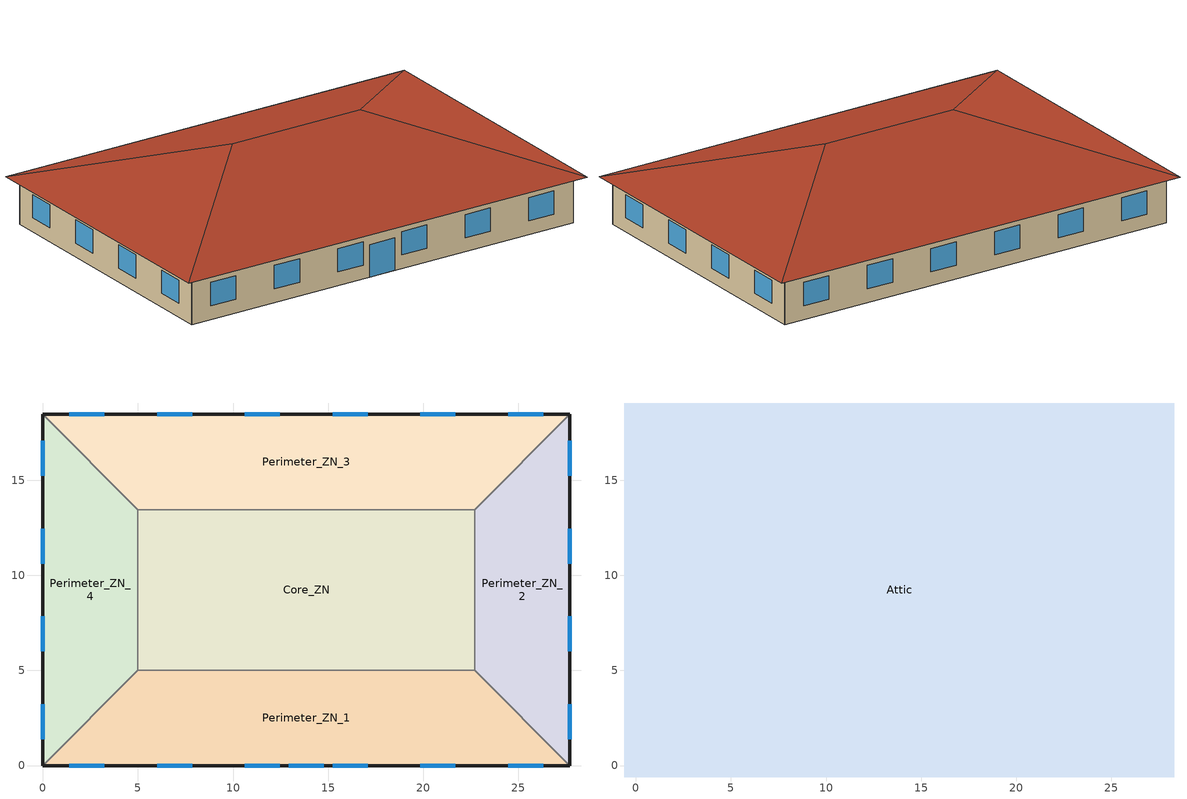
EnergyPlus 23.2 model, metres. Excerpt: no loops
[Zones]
Core_ZN
 floor ground (ext-slab): 5,13.46 22.69,13.46 22.69,5 5,5 z0
 wall to Perimeter_ZN_1 (int-walls): 5,5 22.69,5 z0:3.05
 wall to Perimeter_ZN_2 (int-walls): 22.69,5 22.69,13.46 z0:3.05
 wall to Perimeter_ZN_3 (int-walls): 22.69,13.46 5,13.46 z0:3.05
 wall to Perimeter_ZN_4 (int-walls): 5,13.46 5,5 z0:3.05
Perimeter_ZN_1
 floor ground (ext-slab): 27.69,0 0,0 5,5 22.69,5 z0
 wall outside (ext-walls): 0,0 27.69,0 z0:3.05
 wall to Perimeter_ZN_4 (int-walls): 5,5 0,0 z0:3.05
 wall to Perimeter_ZN_2 (int-walls): 27.69,0 22.69,5 z0:3.05
 window (window_south): 1.39,0 3.22,0 / 6.01,0 7.84,0 / 10.62,0 12.45,0 / 15.24,0 17.07,0 / 19.85,0 21.68,0 / 24.47,0 26.3,0 z0.9:2.42; 12.93,0 14.76,0 z0:2.13
Perimeter_ZN_2
 floor ground (ext-slab): 22.69,13.46 27.69,18.46 27.69,0 22.69,5 z0
 wall outside (ext-walls): 27.69,0 27.69,18.46 z0:3.05
 wall to Perimeter_ZN_3 (int-walls): 27.69,18.46 22.69,13.46 z0:3.05
 window (window_east): 27.69,15.24 27.69,17.07 / 27.69,10.62 27.69,12.45 / 27.69,6.01 27.69,7.84 / 27.69,1.39 27.69,3.22 z0.9:2.42
Perimeter_ZN_3
 floor ground (ext-slab): 5,13.46 0,18.46 27.69,18.46 22.69,13.46 z0
 wall outside (ext-walls): 27.69,18.46 0,18.46 z0:3.05
 wall to Perimeter_ZN_4 (int-walls): 0,18.46 5,13.46 z0:3.05
 window (window_north): 26.3,18.46 24.47,18.46 / 21.68,18.46 19.85,18.46 / 17.07,18.46 15.24,18.46 / 12.45,18.46 10.62,18.46 / 7.84,18.46 6.01,18.46 / 3.22,18.46 1.39,18.46 z0.9:2.42
Perimeter_ZN_4
 floor ground (ext-slab): 5,5 0,0 0,18.46 5,13.46 z0
 wall outside (ext-walls): 0,18.46 0,0 z0:3.05
 window (window_west): 0,3.22 0,1.39 / 0,7.84 0,6.01 / 0,12.45 0,10.62 / 0,17.07 0,15.24 z0.9:2.42
Attic
 floor outside (exposed-floor): -0.6,19.06 0,18.46 0,0 -0.6,-0.6 z3.05; 0,0 27.69,0 28.29,-0.6 -0.6,-0.6 z3.05; 28.29,19.06 28.29,-0.6 27.69,0 27.69,18.46 z3.05; -0.6,19.06 28.29,19.06 27.69,18.46 0,18.46 z3.05
 floor to Perimeter_ZN_1 (INT-FLOOR-TOPSIDE): 0,0 5,5 22.69,5 27.69,0 z3.05
 floor to Perimeter_ZN_4 (INT-FLOOR-TOPSIDE): 5,13.46 5,5 0,0 0,18.46 z3.05
 floor to Perimeter_ZN_2 (INT-FLOOR-TOPSIDE): 22.69,5 22.69,13.46 27.69,18.46 27.69,0 z3.05
 floor to Core_ZN (INT-FLOOR-TOPSIDE): 5,13.46 22.69,13.46 22.69,5 5,5 z3.05
 floor to Perimeter_ZN_3 (INT-FLOOR-TOPSIDE): 0,18.46 27.69,18.46 22.69,13.46 5,13.46 z3.05
 roof outside (roofs): 28.29,19.06,3.05 -0.6,19.06,3.05 9.23,9.23,6.33 18.46,9.23,6.33; -0.6,19.06,3.05 -0.6,-0.6,3.05 9.23,9.23,6.33; 28.29,-0.6,3.05 28.29,19.06,3.05 18.46,9.23,6.33; -0.6,-0.6,3.05 28.29,-0.6,3.05 18.46,9.23,6.33 9.23,9.23,6.33
[Building]
Benchmark Small Office New V1.1_3.1: North Axis {deg}=0; Terrain=City; Loads Convergence Tolerance Value {W}=0.04; Temperature Convergence Tolerance Value {deltaC}=0.2; Solar Distribution=FullInteriorAndExterior; Maximum Number of Warmup Days=25; Minimum Number of Warmup Days=6
[Site:Location]
CHICAGO_IL_USA TMY2-94846: Latitude {deg}=41.78; Longitude {deg}=-87.75; Time Zone {hr}=-6; Elevation {m}=190
[SizingPeriod:DesignDay] Day of Month=21; Humidity Condition Type=Wetbulb; Barometric Pressure {Pa}=99063; Rain Indicator=No; Snow Indicator=No; Daylight Saving Time Indicator=No; Solar Model Indicator=ASHRAEClearSky
Name | Month | Day Type | Maximum Dry-Bulb Temperature {C} | Daily Dry-Bulb Temperature Range {deltaC} | Wetbulb or DewPoint at Maximum Dry-Bulb {C} | Wind Speed {m/s} | Wind Direction {deg} | Sky Clearness
CHICAGO Ann Htg 99.6% Condns DB | 1 | WinterDesignDay | -20.6 | 0 | -20.6 | 4.9 | 270 | 0
CHICAGO Ann Clg .4% Condns DB=>MWB | 7 | SummerDesignDay | 33.2 | 10.7 | 23.8 | 5.3 | 230 | 1
[Site:GroundTemperature:BuildingSurface]
19.96, 19.94, 19.99, 20.04, 20.09, 20.17, 20.21, 20.24, 20.23, 20.2, 20.17, 20.12
[Site:WaterMainsTemperature]
Calculation Method=CORRELATION; Annual Average Outdoor Air Temperature {C}=9.69; Maximum Difference In Monthly Average Outdoor Air Temperatures {deltaC}=28.1
[Material] Thermal Absorptance=0.9
Name | Roughness | Thickness {m} | Conductivity {W/m-K} | Density {kg/m3} | Specific Heat {J/kg-K} | Solar Absorptance | Visible Absorptance
Wood Shingles | VeryRough | 0.0178 | 0.115 | 513 | 1255 | 0.78 | 0.78
1IN Wood Decking | MediumSmooth | 0.0254 | 0.1211 | 593 | 2510 | 0.78 | 0.78
Roof Insulation [2] | MediumRough | 0.2216 | 0.049 | 265 | 836.8 | 0.7 | 0.7
1/2IN Gypsum | Smooth | 0.0127 | 0.16 | 784.9 | 830 | 0.92 | 0.92
GP01 1/2 GYPSUM | Smooth | 0.0127 | 0.16 | 800 | 1090 | 0.7 | 0.5
1IN Stucco | Smooth | 0.0253 | 0.6918 | 1858 | 837 | 0.92 | 0.92
8IN Concrete HW | MediumRough | 0.2033 | 1.7296 | 2243 | 837 | 0.65 | 0.65
Wall Insulation [5] | MediumRough | 0.0453 | 0.0432 | 91 | 837 | 0.5 | 0.5
MAT-CC05 4 HW CONCRETE | Rough | 0.1016 | 1.311 | 2240 | 836.8 | 0.7 | 0.7
Floor Insulation [2] | MediumRough | 0.0636 | 0.045 | 265 | 836.8 | 0.7 | 0.7
MAT-CC05 8 HW CONCRETE | Rough | 0.2032 | 1.311 | 2240 | 836.8 | 0.7 | 0.7
Std Wood 6inch | MediumSmooth | 0.15 | 0.12 | 540 | 1210 | 0.7 | 0.7
Std MAT-CC05 4  MW CONCRETE | Rough | 0.1 | 0.858 | 1968 | 836.8 | 0.7 | 0.2
[Material:NoMass] Roughness=VeryRough; Thermal Absorptance=0.9; Solar Absorptance=0.7; Visible Absorptance=0.8
Name | Thermal Resistance {m2-K/W}
CP02 CARPET PAD | 0.2165
Std CP02 CARPET PAD | 0.21648
[WindowMaterial:Glazing] Optical Data Type=SpectralAverage; Thickness {m}=0.003; Infrared Transmittance at Normal Incidence=0; Front Side Infrared Hemispherical Emissivity=0.9; Back Side Infrared Hemispherical Emissivity=0.9; Conductivity {W/m-K}=0.0199; Dirt Correction Factor for Solar and Visible Transmittance=1; Solar Diffusing=No
Name | Solar Transmittance at Normal Incidence | Front Side Solar Reflectance at Normal Incidence | Back Side Solar Reflectance at Normal Incidence | Visible Transmittance at Normal Incidence | Front Side Visible Reflectance at Normal Incidence | Back Side Visible Reflectance at Normal Incidence
Theoretical Glass [66] | 0.3832 | 0.5668 | 0.5668 | 0.495 | 0.455 | 0.455
Theoretical Glass [67] | 0.4826 | 0.4674 | 0.4674 | 0.6216 | 0.3284 | 0.3284
[Construction]
InteriorFurnishings: Std Wood 6inch
INT-FLOOR-TOPSIDE: Std MAT-CC05 4  MW CONCRETE, Std CP02 CARPET PAD
INT-FLOOR-UNDERSIDE: Std CP02 CARPET PAD, Std MAT-CC05 4  MW CONCRETE
window_south; window_east; window_west: Theoretical Glass [66]
window_north: Theoretical Glass [67]
roofs: Wood Shingles, 1IN Wood Decking, Roof Insulation [2], 1/2IN Gypsum
int-walls: GP01 1/2 GYPSUM, GP01 1/2 GYPSUM
ext-walls: 1IN Stucco, 8IN Concrete HW, Wall Insulation [5], 1/2IN Gypsum
ext-slab: MAT-CC05 4 HW CONCRETE, CP02 CARPET PAD
exposed-floor: Floor Insulation [2], MAT-CC05 8 HW CONCRETE, CP02 CARPET PAD
[Zone] Type=1; Multiplier=1; Ceiling Height {m}=-9999; Floor Area {m2}=autocalculate; Part of Total Floor Area=Yes
Name | Volume {m3}
Core_ZN | 456.4551
Perimeter_ZN_1; Perimeter_ZN_3 | 346.0225
Perimeter_ZN_2; Perimeter_ZN_4 | 205.265
Attic | 720.1877
[InternalMass] Construction=InteriorFurnishings
Name | Zone or ZoneList | Surface Area {m2}
Core_ZN_InternalMass_1 | Core_ZN | 299.3148
Perimeter_ZN_1_InternalMass_1 | Perimeter_ZN_1 | 226.9
Perimeter_ZN_2_InternalMass_1 | Perimeter_ZN_2 | 134.6
Perimeter_ZN_3_InternalMass_1 | Perimeter_ZN_3 | 226.9
Perimeter_ZN_4_InternalMass_1 | Perimeter_ZN_4 | 134.6
[People] Number of People Schedule=BLDG_OCC_SCH; Number of People Calculation Method=People; Fraction Radiant=0.3; Sensible Heat Fraction=AUTOCALCULATE; Activity Level Schedule=ACTIVITY_SCH; Carbon Dioxide Generation Rate {m3/s-W}=3.82E-8; Enable ASHRAE 55 Comfort Warnings=No; Mean Radiant Temperature Calculation Type=ZoneAveraged; Work Efficiency Schedule=WORK_EFF_SCH; Clothing Insulation Calculation Method=ClothingInsulationSchedule; Clothing Insulation Schedule=CLOTHING_SCH; Air Velocity Schedule=AIR_VELO_SCH; Thermal Comfort Model 1 Type=FANGER
Name | Zone or ZoneList or Space or SpaceList | Number of People
Core_ZN | Core_ZN | 8.0516
Perimeter_ZN_1 | Perimeter_ZN_1 | 6.1036
Perimeter_ZN_2 | Perimeter_ZN_2 | 3.6207
Perimeter_ZN_3 | Perimeter_ZN_3 | 6.1036
Perimeter_ZN_4 | Perimeter_ZN_4 | 3.6207
[Lights] Schedule=BLDG_LIGHT_SCH; Design Level Calculation Method=LightingLevel; Return Air Fraction=0; Fraction Radiant=0.7; Fraction Visible=0.2; Fraction Replaceable=1; Return Air Fraction Calculated from Plenum Temperature=No
Name | Zone or ZoneList or Space or SpaceList | Lighting Level {W}
Core_ZN_Lights | Core_ZN | 1610.31
Perimeter_ZN_1_Lights | Perimeter_ZN_1 | 1220.72
Perimeter_ZN_2_Lights | Perimeter_ZN_2 | 724.148
Perimeter_ZN_3_Lights | Perimeter_ZN_3 | 1220.72
Perimeter_ZN_4_Lights | Perimeter_ZN_4 | 724.148
[ElectricEquipment] Schedule=BLDG_EQUIP_SCH; Design Level Calculation Method=EquipmentLevel; Fraction Latent=0; Fraction Radiant=0.5; Fraction Lost=0
Name | Zone or ZoneList or Space or SpaceList | Design Level {W}
Core_ZN_MiscPlug_Equip | Core_ZN | 1207.74
Perimeter_ZN_1_MiscPlug_Equip | Perimeter_ZN_1 | 915.5415
Perimeter_ZN_2_MiscPlug_Equip | Perimeter_ZN_2 | 543.111
Perimeter_ZN_3_MiscPlug_Equip | Perimeter_ZN_3 | 915.5415
Perimeter_ZN_4_MiscPlug_Equip | Perimeter_ZN_4 | 543.111
[ZoneInfiltration:DesignFlowRate] Design Flow Rate Calculation Method=Flow/Zone; Constant Term Coefficient=1; Temperature Term Coefficient=0; Velocity Term Coefficient=0; Velocity Squared Term Coefficient=0
Name | Zone or ZoneList or Space or SpaceList | Schedule | Design Flow Rate {m3/s}
Perimeter_ZN_1_Infiltration | Perimeter_ZN_1 | INFIL_QUARTER_ON_SCH | 0.0596
Perimeter_ZN_2_Infiltration | Perimeter_ZN_2 | INFIL_QUARTER_ON_SCH | 0.0376
Perimeter_ZN_3_Infiltration | Perimeter_ZN_3 | INFIL_QUARTER_ON_SCH | 0.0596
Perimeter_ZN_4_Infiltration | Perimeter_ZN_4 | INFIL_QUARTER_ON_SCH | 0.0376
Attic_Infiltration | Attic | ALWAYS_ON | 0.2001
[Exterior:Lights]
Exterior Facade Lighting: Schedule=ALWAYS_ON; Design Level {W}=1514.09; Control Option=AstronomicalClock
[EnergyManagementSystem:Actuator] Actuated Component Type=Schedule:Constant; Actuated Component Control Type=Schedule Value
Name | Actuated Component Unique
myHTGSETP_SCH | HTGSETP_SCH
myCLGSETP_SCH_Override | CLGSETP_SCH
[EnergyManagementSystem:ProgramCallingManager]
My Setpoint Schedule Calculator Example: BeginTimestepBeforePredictor; MyComputedCoolingSetpointProg; MyComputedHeatingSetpointProg
Average Building Temperature: EndOfZoneTimestepBeforeZoneReporting; AverageZoneTemps
[EnergyManagementSystem:Program]
MyComputedHeatingSetpointProg: Set locHour = Hour; Set locDay = DayOfWeek; Set locHol = Holiday; IF (DayOfWeek == 1); Set myHTGSETP_SCH = 15.6; ELSEIF (Holiday == 3.0) && (DayOfYear == 21); Set myHTGSETP_SCH = 21.0; ELSEIF HOUR < 5; Set myHTGSETP_SCH = 15.6; ELSEIF (Hour >= 5) && (Hour < 19)  && (DayOfWeek >=2) && (DayOfWeek <=6); Set myHTGSETP_SCH = 21.0; ELSEIF (HOUR < 6)  && (DayOfWeek == 7); Set myHTGSETP_SCH = 15.6; ELSEIF (Hour >= 6) && (hour < 17) && (DayOfWeek == 7); Set myHTGSETP_SCH = 21.0; ELSEIF (Hour >= 6) && (hour >= 17) && (DayOfWeek == 7); Set myHTGSETP_SCH = 15.6; ELSEIF (Hour >= 19); Set myHTGSETP_SCH = 15.6; ENDIF
MyComputedCoolingSetpointProg: IF (DayOfWeek == 1); Set myCLGSETP_SCH_Override = 30.0; ELSEIF (Holiday == 3.0) && (DayOfMonth == 21) && (Month == 1); Set myCLGSETP_SCH_Override = 30.0; ELSEIF HOUR < 6; Set myCLGSETP_SCH_Override = 30.0; ELSEIF (Hour >= 6) && (Hour < 22)  && (DayOfWeek >=2) && (DayOfWeek <=6); Set myCLGSETP_SCH_Override = 24.0; ELSEIF (Hour >= 6) && (hour < 18) && (DayOfWeek == 7); Set myCLGSETP_SCH_Override = 24.0; ELSEIF (Hour >= 6) && (hour >= 18) && (DayOfWeek == 7); Set myCLGSETP_SCH_Override = 30.0; ELSEIF (Hour > 22); Set myCLGSETP_SCH_Override = 30.0; ENDIF
AverageZoneTemps: SET SumNumerator = T1*Zn1vol + T2*Zn2vol + T3*Zn3vol + T4*Zn4vol + T5*Zn5vol; SET SumDenominator = Zn1vol + Zn2vol + Zn3vol + Zn4vol + Zn5vol; SET AverageBuildingTemp = SumNumerator / SumDenominator
[EnergyManagementSystem:GlobalVariable]
AverageBuildingTemp
[EnergyManagementSystem:OutputVariable]
Weighted Average Building Zone Air Temperature: EMS Variable=AverageBuildingTemp; Type of Data in Variable=Averaged; Update Frequency=ZoneTimeStep; Units=C
[AvailabilityManager:NightCycle] Applicability Schedule=Always_On; Fan Schedule=HVACOperationSchd; Control Type=CycleOnAny; Thermostat Tolerance {deltaC}=1; Cycling Run Time Control Type=FixedRunTime; Cycling Run Time {s}=1800
PSZ-AC:1 Availability Manager; PSZ-AC:2 Availability Manager; PSZ-AC:3 Availability Manager; PSZ-AC:4 Availability Manager; PSZ-AC:5 Availability Manager
[ComponentCost:LineItem]
Name | Line Item Type | Item | Cost per Area {$/m2} | Cost per Each {$} | Quantity
Interior Furnishings | Construction | InteriorFurnishings | 1
Interior Floor | Construction | INT-FLOOR-UNDERSIDE | 15
south:window_south | Construction | window_south | 215.97
east:window_east | Construction | window_east | 215.97
north:window_north | Construction | window_north | 209.729
west:window_west | Construction | window_west | 215.97
roofs:roofs | Construction | roofs | 14.9259
int-walls:int-walls | Construction | int-walls | 1
ext-walls:ext-walls | Construction | ext-walls | 42.9231
ext-slab:ext-slab | Construction | ext-slab | 24.86
exposed-floor:exposed-floor | Construction | exposed-floor | 34.6727
Infiltration:Attic | General | Attic |  | 1 | 0.2001
[UtilityCost:Tariff]
Name | Output Meter | Conversion Factor Choice | Demand Window Length | Monthly Charge or Variable | Group
PSI_LLF_LowLoadFactorService | Electricity:Facility | kWh | HalfHour | 15 | Comm Elect
PSI_CS_CommercialElectricService | Electricity:Facility | kWh |  | 9.4 | Comm Elect
IN_EIAMonthlyRateGas | NaturalGas:Facility | MCF |  | 0 | Comm Gas
[UtilityCost:Qualify] Variable=TotalDemand; Threshold Value or Variable=75; Season=Annual; Threshold Test=Count
Name | Utility Cost Qualify | Tariff | Qualify Type | Number of Months
 | MinDemand75kw | PSI_LLF_LowLoadFactorService | Minimum | 12
 | MaxDemand75kw | PSI_CS_CommercialElectricService | Maximum | 1
[UtilityCost:Charge:Simple] Season=Annual
Name | Utility Cost Charge Simple | Tariff | Source Variable | Category Variable | Cost per Unit Value or Variable
 | FuelCostAdjustEnergyCharge | PSI_LLF_LowLoadFactorService | totalEnergy | EnergyCharges | 0.002028
 | QualPollutionControlAdjustEnergyCharge | PSI_LLF_LowLoadFactorService | totalEnergy | EnergyCharges | 0.000536
 | SoxNoxRiderAdjustEnergyCharge | PSI_LLF_LowLoadFactorService | totalEnergy | EnergyCharges | 0.001127
 | DSMRiderAdjustEnergyCharge | PSI_LLF_LowLoadFactorService | totalEnergy | EnergyCharges | -0.00037
 | PurchPowerTrackerAdjustEnergyCharge | PSI_LLF_LowLoadFactorService | totalEnergy | EnergyCharges | -3.1e-05
 | MidwestISOAdjustEnergyCharge | PSI_LLF_LowLoadFactorService | totalEnergy | EnergyCharges | -0.000216
 | CleanCoalRiderEnergyCharge | PSI_LLF_LowLoadFactorService | totalEnergy | EnergyCharges | 0.000833
 | TaxofeightPercent | PSI_LLF_LowLoadFactorService | SubTotal | Taxes | 0.08
 | FuelCostAdjustEnergyCharge | PSI_CS_CommercialElectricService | totalEnergy | EnergyCharges | 0.002028
 | QualPollutionControlAdjustEnergyCharge | PSI_CS_CommercialElectricService | totalEnergy | EnergyCharges | 0.000536
 | SoxNoxRiderAdjustEnergyCharge | PSI_CS_CommercialElectricService | totalEnergy | EnergyCharges | 0.001127
 | DSMRiderAdjustEnergyCharge | PSI_CS_CommercialElectricService | totalEnergy | EnergyCharges | 0.000021
 | PurchPowerTrackerAdjustEnergyCharge | PSI_CS_CommercialElectricService | totalEnergy | EnergyCharges | 0.000034
 | MidwestISOAdjustEnergyCharge | PSI_CS_CommercialElectricService | totalEnergy | EnergyCharges | -0.000203
 | CleanCoalRiderEnergyCharge | PSI_CS_CommercialElectricService | totalEnergy | EnergyCharges | 0.000807
 | TaxofeightPercent | PSI_CS_CommercialElectricService | SubTotal | Taxes | 0.08
 | MonthlyRateGasCharge | IN_EIAMonthlyRateGas | totalEnergy | EnergyCharges | IN_MonthlyGasRates
 | TaxofEightPercent | IN_EIAMonthlyRateGas | SubTotal | Taxes | 0.08
[UtilityCost:Charge:Block] Source Variable=totalEnergy; Season=Annual; Category Variable=EnergyCharges
Name | Utility Cost Charge Block | Tariff | Block Size 1 Value or Variable | Block 1 Cost per Unit Value or Variable | Block Size 2 Value or Variable | Block 2 Cost per Unit Value or Variable | Block Size 3 Value or Variable | Block 3 Cost per Unit Value or Variable | Block Size 4 Value or Variable | Block 4 Cost per Unit Value or Variable | Block Size Multiplier Value or Variable
 | AnnualEnergyCharge | PSI_LLF_LowLoadFactorService | 300 | 0.108222 | 700 | 0.087021 | 1500 | 0.07842 | remaining | 0.05832
 | AnnualDemandBaseCharge | PSI_LLF_LowLoadFactorService | 190 | 0 | 110 | 0.051773 | remaining | 0.046965 |  |  | TotalDemand
 | AnnualEnergyCharge | PSI_CS_CommercialElectricService | 300 | 0.082409 | 700 | 0.072873 | 1500 | 0.061696 | remaining | 0.041179
[UtilityCost:Variable]
IN_MonthlyGasRates: Tariff=IN_EIAMonthlyRateGas; Variable Type=Currency; January Value=8.22; February Value=7.51; March Value=8.97; April Value=9.01; May Value=9.16; June Value=10.44; July Value=10.32; August Value=10.13; September Value=9.2; October Value=8.18; November Value=7.83; December Value=7.63
[Schedule:Compact]
BLDG_LIGHT_SCH: Through: 12/31, For: Weekdays, Until: 05:00, 0.05, Until: 07:00, 0.1, Until: 08:00, 0.3, Until: 17:00, 0.9, Until: 18:00, 0.5, Until: 20:00, 0.3, Until: 22:00, 0.2, Until: 23:00, 0.1, Until: 24:00, 0.05, For: SummerDesignDay, Until: 24:00, 1, For: Saturday, Until: 06:00, 0.05, Until: 08:00, 0.1, Until: 12:00, 0.3, Until: 17:00, 0.15, Until: 24:00, 0.05, For: WinterDesignDay, Until: 24:00, 0, For: Sunday Holidays AllOtherDays, Until: 24:00, 0.05
BLDG_EQUIP_SCH: Through: 12/31, For: Weekdays, Until: 08:00, 0.4, Until: 12:00, 0.9, Until: 13:00, 0.8, Until: 17:00, 0.9, Until: 18:00, 0.5, Until: 24:00, 0.4, For: SummerDesignDay, Until: 24:00, 1, For: Saturday, Until: 06:00, 0.3, Until: 08:00, 0.4, Until: 12:00, 0.5, Until: 17:00, 0.35, Until: 24:00, 0.3, For: WinterDesignDay, Until: 24:00, 0, For: Sunday Holidays AllOtherDays, Until: 24:00, 0.3
BLDG_OCC_SCH: Through: 12/31, For: Weekdays, Until: 06:00, 0, Until: 07:00, 0.1, Until: 08:00, 0.2, Until: 12:00, 0.95, Until: 13:00, 0.5, Until: 17:00, 0.95, Until: 18:00, 0.3, Until: 20:00, 0.1, Until: 24:00, 0.05, For: SummerDesignDay, Until: 06:00, 0, Until: 22:00, 1, Until: 24:00, 0.05, For: Saturday, Until: 06:00, 0, Until: 08:00, 0.1, Until: 12:00, 0.3, Until: 17:00, 0.1, Until: 19:00, 0, Until: 24:00, 0, For: WinterDesignDay, Until: 24:00, 0, For: Sunday Holidays AllOtherDays, Until: 06:00, 0, Until: 18:00, 0, Until: 24:00, 0
INFIL_QUARTER_ON_SCH: Through: 12/31, For: Weekdays SummerDesignDay, Until: 06:00, 1, Until: 22:00, 0.25, Until: 24:00, 1, For: Saturday WinterDesignDay, Until: 06:00, 1, Until: 18:00, 0.25, Until: 24:00, 1, For: Sunday Holidays AllOtherDays, Until: 24:00, 1
ALWAYS_ON: Through: 12/31, For: AllDays, Until: 24:00, 1
HVACOperationSchd: Through: 12/31, For: Weekdays SummerDesignDay, Until: 06:00, 0, Until: 22:00, 1, Until: 24:00, 0, For: Saturday WinterDesignDay, Until: 06:00, 0, Until: 18:00, 1, Until: 24:00, 0, For: Sunday Holidays AllOtherDays, Until: 24:00, 0
ACTIVITY_SCH: Through: 12/31, For: AllDays, Until: 24:00, 120
WORK_EFF_SCH: Through: 12/31, For: AllDays, Until: 24:00, 0
AIR_VELO_SCH: Through: 12/31, For: AllDays, Until: 24:00, 0.2
CLOTHING_SCH: Through: 04/30, For: AllDays, Until: 24:00, 1, Through: 09/30, For: AllDays, Until: 24:00, 0.5, Through: 12/31, For: AllDays, Until: 24:00, 1
[Schedule:Constant]
Name | Hourly Value
HTGSETP_SCH | 21
CLGSETP_SCH | 24
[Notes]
EMSCustomSchedule.idf
Highlights:   Demonstrates using Energy Management System adn EnergyPlus Runtime Language to "create" schedules from calculations.
Description:  Derived from DOE Commercial Building Benchmark, Small Office, new construction, Benchmark V 1.1_3.1
Single story, five zone office building.
Form:         Area = 511 m2 (5,500 ft2); Number of Stories = 1; Shape = rectangle, Aspect ratio = 1.5
Envelope:     Envelope thermal properties vary with climate according to ASHRAE Standard 90.1-2004.
Opaque constructions: mass walls; attic roof; slab-on-grade floor
Windows: window-to-wall ratio = 19%, equal distribution of punched windows
Infiltration = 0.4 cfm/ft2 above grade wall area at 0.3 in wc (75 Pa) adjusted to 0.016 in wc (4 Pa).
25% of full value when ventilation system on.
HVAC:         PSZ-AC, gas furnace
No economizers, per ASHRAE 90.1-2004
Int. gains:   lights = 10.76 W/m2 (1.0 W/ft2);
elec. plug loads = 8.07 W/m2 (0.75 W/ft2)
gas plug load = 0 W/m2 (0 W/ft2)
people = 28 total; 5.38/100 m2 (5.0/1000 ft2)
Detached Shading:               None
Daylight:                       None
Natural Ventilation:            None
Zonal Equipment:                None
Air Primary Loops:              PSZ
Plant Loops:                    SHWSys1
System Equipment Autosize:      Yes
Purchased Cooling:              None
Purchased Heating:              None
Coils:                          Coil:Cooling:DX:SingleSpeed; Coil:Heating:Fuel
Pumps:                          None
Boilers:                        None
Chillers:                       None
Reference citation for the Commercial Building Benchmarks:
